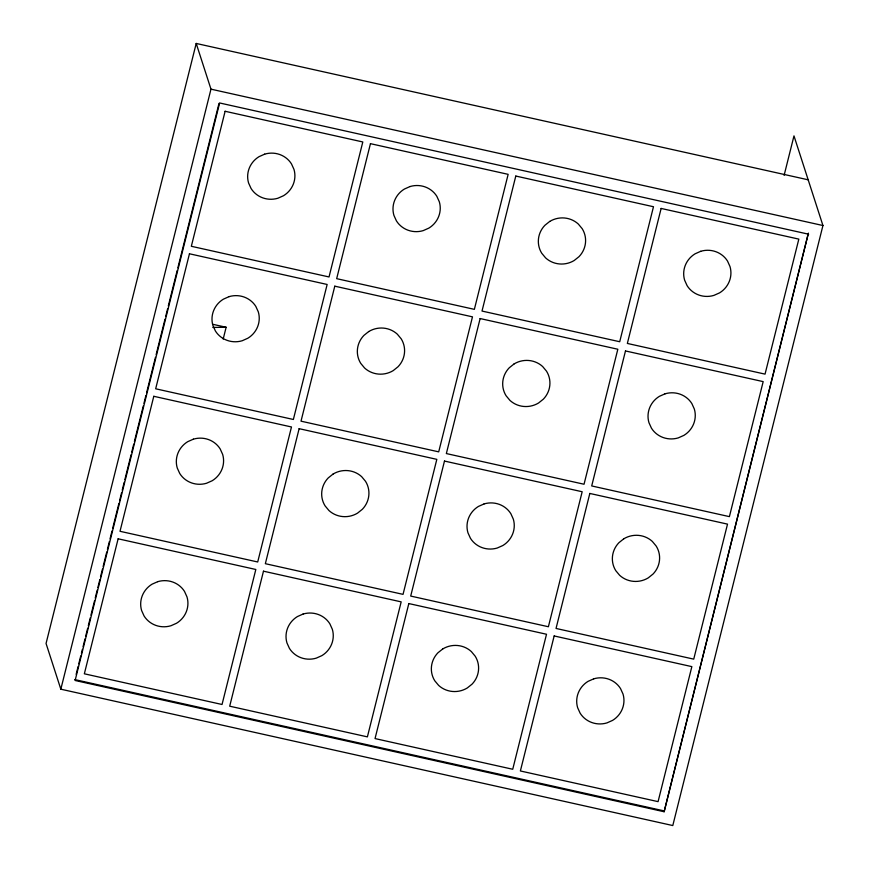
<?xml version="1.0" encoding="UTF-8"?>
<svg xmlns="http://www.w3.org/2000/svg" width="869" height="869" viewBox="0 0 869 869"><rect width="100%" height="100%" fill="white"/><g stroke="black" fill="none" stroke-linecap="round" stroke-linejoin="round"><path stroke-width="1.3" d="M808.17 179.807L196.209 43.45L46.057 643.473L60.83 689.193L672.791 825.55L822.943 225.527L793.984 135.89L784.11 175.364M60.83 689.193L210.971 89.159L196.209 43.45M76.146 674.333L78.123 666.447M78.775 663.818L80.752 655.921M81.414 653.292L82.403 649.339M83.055 646.71L85.032 638.824M85.694 636.184L87.66 628.298M88.323 625.658L90.3 617.772M90.952 615.143L94.58 600.664M95.232 598.035L97.209 590.138M97.871 587.509L99.848 579.623M100.5 576.983L102.477 569.097M103.139 566.469L106.757 551.989M107.419 549.36L109.396 541.463M110.048 538.834L112.025 530.948M112.688 528.309L118.934 503.314M119.596 500.685L121.573 492.788M122.225 490.159L124.202 482.273M124.864 479.634L131.121 454.639M131.773 452.01L133.75 444.113M134.413 441.485L143.298 405.964M143.961 403.335L145.927 395.438M146.589 392.81L155.475 357.289M156.138 354.661L165.023 319.14M165.686 316.512L167.663 308.614M168.314 305.986L177.2 270.465M177.863 267.837L219.01 103.389M223.181 339.084L226.136 327.265L212.948 324.333M664.133 811.744L808.355 233.316L664.133 811.744L75.114 680.492L219.629 102.966L808.648 234.217M212.796 327.439L226.136 327.265M210.971 89.159L822.943 225.527M74.821 679.601L663.851 810.842M118.13 538.802L84.347 673.801L222.04 704.487L255.823 569.477L118.13 538.802M153.791 396.297L120.009 531.296L257.702 561.982L291.484 426.972L153.791 396.297M189.453 253.781L155.67 388.791L293.364 419.477L327.146 284.467L189.453 253.781M225.114 111.275L191.332 246.285L329.025 276.961L362.808 141.962L225.114 111.275M263.481 571.183L229.698 706.193L367.391 736.869L401.174 601.869L263.481 571.183M299.132 428.678L265.349 563.688L403.042 594.363L436.825 459.353L299.132 428.678M334.793 286.173L301.011 421.172L438.704 451.858L472.486 316.848L334.793 286.173M370.455 143.667L336.672 278.667L474.365 309.353L508.148 174.343L370.455 143.667M408.821 603.564L375.039 738.574L512.732 769.261L546.514 634.251L408.821 603.564M444.483 461.059L410.7 596.069L548.393 626.745L582.176 491.745L444.483 461.059M480.133 318.554L446.351 453.564L584.044 484.239L617.826 349.24L480.133 318.554M515.795 176.049L482.013 311.059L619.706 341.734L653.488 206.735L515.795 176.049M554.161 635.956L520.379 770.966L658.072 801.642L691.854 666.632L554.161 635.956M589.823 493.451L556.041 628.45L693.734 659.136L727.516 524.126L589.823 493.451M625.484 350.946L591.702 485.945L729.395 516.631L763.178 381.621L625.484 350.946M661.135 208.441L627.353 343.44L765.046 374.126L798.828 239.116L661.135 208.441M368.717 331.556L363.905 335.412A23.691 23.007 -17.9 0 0 360.754 363.383L364.611 368.022A23.691 23.007 -17.9 0 0 393.212 370.618L398.024 366.761A23.691 23.007 -17.9 0 0 401.174 338.791L397.307 334.163A23.691 23.007 -17.9 0 0 368.717 331.556M549.719 221.443L544.906 225.288A23.691 23.007 -17.9 0 0 541.756 253.259L545.613 257.897A23.691 23.007 -17.9 0 0 574.213 260.494L579.026 256.648A23.691 23.007 -17.9 0 0 582.176 228.666L578.309 224.039A23.691 23.007 -17.9 0 0 549.719 221.443M333.055 474.072L328.243 477.917A23.691 23.007 -17.9 0 0 325.093 505.888L328.949 510.527A23.691 23.007 -17.9 0 0 357.55 513.123L362.362 509.277A23.691 23.007 -17.9 0 0 365.512 481.296L361.656 476.668A23.691 23.007 -17.9 0 0 333.055 474.072M514.057 363.948L509.245 367.793A23.691 23.007 -17.9 0 0 506.095 395.764L509.951 400.403A23.691 23.007 -17.9 0 0 538.552 402.999L543.364 399.153A23.691 23.007 -17.9 0 0 546.514 371.182L542.658 366.544A23.691 23.007 -17.9 0 0 514.057 363.948M442.734 648.958L437.922 652.804A23.691 23.007 -17.9 0 0 434.772 680.785L438.639 685.413A23.691 23.007 -17.9 0 0 467.229 688.009L472.041 684.164A23.691 23.007 -17.9 0 0 475.191 656.193L471.335 651.554A23.691 23.007 -17.9 0 0 442.734 648.958M623.736 538.834L618.924 542.691A23.691 23.007 -17.9 0 0 615.773 570.661L619.64 575.3A23.691 23.007 -17.9 0 0 648.231 577.896L653.043 574.04A23.691 23.007 -17.9 0 0 656.193 546.069L652.337 541.43A23.691 23.007 -17.9 0 0 623.736 538.834M264.676 154.15L259.027 156.67A23.691 23.007 -17.9 0 0 248.588 183.022L251.065 188.486A23.691 23.007 -17.9 0 0 277.874 198.241L283.522 195.721A23.691 23.007 -17.9 0 0 293.972 169.379L291.484 163.904A23.691 23.007 -17.9 0 0 264.676 154.15M410.027 186.542L404.378 189.051A23.691 23.007 -17.9 0 0 393.929 215.403L396.416 220.878A23.691 23.007 -17.9 0 0 423.214 230.622L428.862 228.112A23.691 23.007 -17.9 0 0 439.312 201.76L436.825 196.285A23.691 23.007 -17.9 0 0 410.027 186.542M229.025 296.655L223.376 299.175A23.691 23.007 -17.9 0 0 212.927 325.527L215.414 331.002A23.691 23.007 -17.9 0 0 242.212 340.746L247.861 338.226A23.691 23.007 -17.9 0 0 258.31 311.884L255.823 306.409A23.691 23.007 -17.9 0 0 229.025 296.655M193.363 439.171L187.715 441.68A23.691 23.007 -17.9 0 0 177.265 468.033L179.753 473.507A23.691 23.007 -17.9 0 0 206.561 483.251L212.21 480.731A23.691 23.007 -17.9 0 0 222.649 454.389L220.172 448.915A23.691 23.007 -17.9 0 0 193.363 439.171M700.707 251.304L695.059 253.824A23.691 23.007 -17.9 0 0 684.62 280.176L687.097 285.651A23.691 23.007 -17.9 0 0 713.905 295.395L719.554 292.875A23.691 23.007 -17.9 0 0 729.993 266.533L727.516 261.058A23.691 23.007 -17.9 0 0 700.707 251.304M157.702 581.676L152.053 584.185A23.691 23.007 -17.9 0 0 141.614 610.538L144.091 616.012A23.691 23.007 -17.9 0 0 170.9 625.756L176.548 623.247A23.691 23.007 -17.9 0 0 186.987 596.894L184.51 591.42A23.691 23.007 -17.9 0 0 157.702 581.676M665.046 393.82L659.397 396.329A23.691 23.007 -17.9 0 0 648.958 422.682L651.435 428.156A23.691 23.007 -17.9 0 0 678.244 437.9L683.892 435.38A23.691 23.007 -17.9 0 0 694.331 409.038L691.854 403.564A23.691 23.007 -17.9 0 0 665.046 393.82M484.044 503.933L478.395 506.453A23.691 23.007 -17.9 0 0 467.957 532.806L470.433 538.269A23.691 23.007 -17.9 0 0 497.242 548.024L502.89 545.504A23.691 23.007 -17.9 0 0 513.329 519.162L510.853 513.688A23.691 23.007 -17.9 0 0 484.044 503.933M303.042 614.057L297.394 616.577A23.691 23.007 -17.9 0 0 286.955 642.919L289.431 648.393A23.691 23.007 -17.9 0 0 316.24 658.148L321.888 655.628A23.691 23.007 -17.9 0 0 332.327 629.275L329.851 623.801A23.691 23.007 -17.9 0 0 303.042 614.057M593.733 678.83L588.085 681.339A23.691 23.007 -17.9 0 0 577.635 707.692L580.123 713.167A23.691 23.007 -17.9 0 0 606.931 722.91L612.569 720.401A23.691 23.007 -17.9 0 0 623.019 694.049L620.531 688.574A23.691 23.007 -17.9 0 0 593.733 678.83"/></g></svg>
